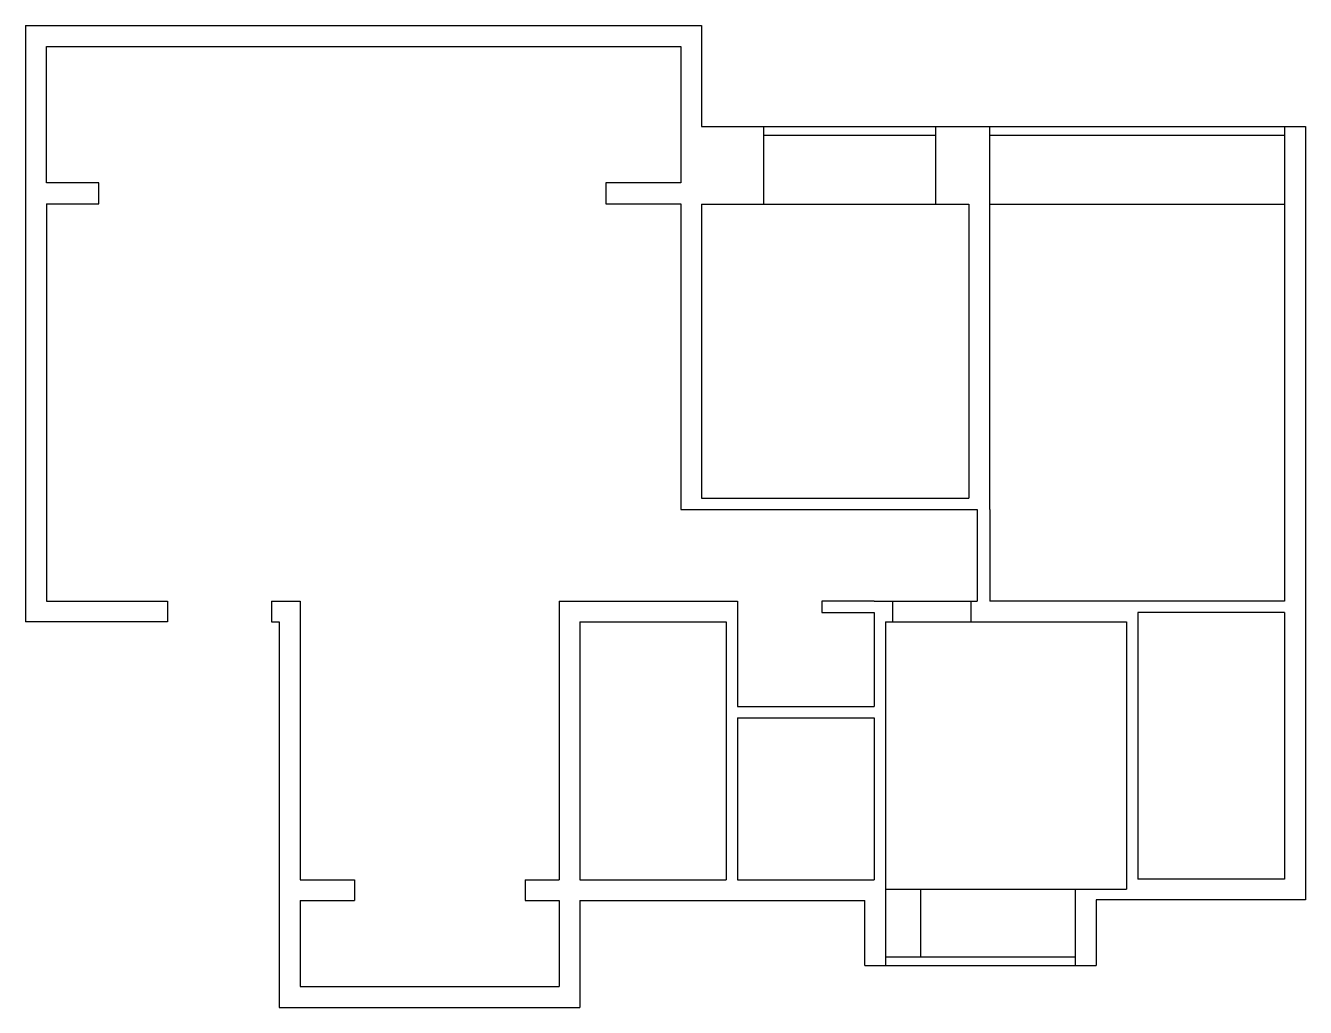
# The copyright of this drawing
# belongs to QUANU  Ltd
# Model space of a CAD drawing. Header units: millimetres. Extents: x 16934 to 63969, y -9421 to 5956.
# Drawn here: x 16934 to 31613, y -7420 to 3844 of the extents above; entities that cross this region are included whole.
import ezdxf

# ---------------------------------------------------------------- set-up
doc = ezdxf.new("R2010")
doc.units = ezdxf.units.MM

msp = doc.modelspace()

# ---------------------------------------------------------------- linework, layer by layer
for p, q in [((16934.1, 3844.5), (16934.1, -2997.5)), ((16934.1, 3844.5), (24688.1, 3844.5)), ((24688.1, 3844.5), (24688.1, 2687.5)), ((17174.1, 2040.5), (17174.1, 3604.5)), ((17174.1, 3604.5), (24448.1, 3604.5)), ((24448.1, 3604.5), (24448.1, 2040.5)), ((24688.1, 2687.5), (27993.1, 2687.5)), ((25402.1, 1794.5), (25402.1, 2687.5)), ((27374.1, 1794.5), (27374.1, 2687.5)), ((27993.1, -1707.5), (27993.1, 2687.5)), ((27993.1, 2687.5), (31613.1, 2687.5)), ((31373.1, 2687.5), (31373.1, -2757.5)), ((31613.1, 2687.5), (31613.1, -2997.5)), ((25402.1, 2587.5), (27374.1, 2587.5)), ((27993.1, 2587.5), (31373.1, 2587.5)), ((17774.1, 2040.5), (17174.1, 2040.5)), ((17774.1, 1800.5), (17774.1, 2040.5)), ((24448.1, 2040.5), (23589.1, 2040.5)), ((23589.1, 2040.5), (23589.1, 1800.5)), ((17174.1, 1800.5), (17174.1, -2757.5)), ((17174.1, 1800.5), (17774.1, 1800.5)), ((23589.1, 1800.5), (24448.1, 1800.5)), ((24448.1, 1800.5), (24448.1, -1707.5)), ((24688.1, 1794.5), (27753.1, 1794.5)), ((24688.1, 1794.5), (25402.1, 1794.5)), ((24688.1, 1794.5), (24688.1, -1577.5)), ((27753.1, 1794.5), (27753.1, -1577.5)), ((27993.1, 1794.5), (31373.1, 1794.5)), ((24688.1, -1577.5), (27753.1, -1577.5)), ((24448.1, -1707.5), (27847.1, -1707.5)), ((24448.1, -1707.5), (27847.1, -1707.5)), ((27847.1, -1707.5), (27847.1, -2757.5)), ((27993.1, -1707.5), (27993.1, -2757.5)), ((17174.1, -2757.5), (18560.1, -2757.5)), ((18560.1, -2757.5), (18560.1, -2997.5)), ((19755.1, -2757.5), (19755.1, -2997.5)), ((19755.1, -2757.5), (20082.1, -2757.5)), ((20082.1, -2757.5), (20082.1, -5954.5)), ((23052.1, -2757.5), (23052.1, -5954.5)), ((23052.1, -2757.5), (25098.1, -2757.5)), ((25098.1, -2757.5), (25098.1, -3967.5)), ((26668.1, -2757.5), (26068.1, -2757.5)), ((26068.1, -2757.5), (26068.1, -2887.5)), ((26668.1, -2757.5), (27847.1, -2757.5)), ((26068.1, -2887.5), (26668.1, -2887.5)), ((26668.1, -2887.5), (26668.1, -3967.5)), ((29691.1, -2887.5), (29691.1, -5946.5)), ((18560.1, -2997.5), (16934.1, -2997.5)), ((19755.1, -2997.5), (19842.1, -2997.5)), ((19842.1, -2997.5), (19842.1, -7419.5)), ((23292.1, -2997.5), (23292.1, -5954.5)), ((23292.1, -2997.5), (24968.1, -2997.5)), ((24968.1, -2997.5), (24968.1, -5954.5)), ((26798.1, -2997.5), (26798.1, -6939.5)), ((26798.1, -2997.5), (29561.1, -2997.5)), ((29561.1, -2997.5), (29561.1, -6064.5)), ((25098.1, -3967.5), (26668.1, -3967.5)), ((25098.1, -4097.5), (26668.1, -4097.5)), ((25098.1, -4097.5), (25098.1, -5954.5)), ((26668.1, -4097.5), (26668.1, -5954.5)), ((20082.1, -5954.5), (20705.4, -5954.5)), ((20705.4, -5954.5), (20705.4, -6194.5)), ((22664.6, -5954.5), (22664.6, -6194.5)), ((22664.6, -5954.5), (23052.1, -5954.5)), ((23292.1, -5954.5), (24968.1, -5954.5)), ((25098.1, -5954.5), (26668.1, -5954.5)), ((26798.1, -6064.5), (29561.1, -6064.5)), ((20082.1, -6194.5), (20705.4, -6194.5)), ((20082.1, -6194.5), (20082.1, -7179.5)), ((22664.6, -6194.5), (23052.1, -6194.5)), ((23052.1, -6194.5), (23052.1, -7179.5)), ((23292.1, -6194.5), (25098.1, -6194.5)), ((23292.1, -6194.5), (23292.1, -7419.5)), ((25098.1, -6194.5), (26558.1, -6194.5)), ((26798.1, -6839.5), (28972.1, -6839.5)), ((26558.1, -6939.5), (29212.1, -6939.5)), ((20082.1, -7179.5), (23052.1, -7179.5)), ((19842.1, -7419.5), (23292.1, -7419.5))]:
    msp.add_line(p, q)
at = {"color": 255}
for p, q in [((26876.5, -2757.5), (26876.5, -2997.5)), ((27776.5, -2757.5), (27776.5, -2997.5)), ((31373.1, -2757.5), (27993.1, -2757.5)), ((31373.1, -2887.5), (29691.1, -2887.5)), ((31373.1, -2887.5), (31373.1, -5946.5)), ((31613.1, -2997.5), (31613.1, -6186.5)), ((31373.1, -5946.5), (29691.1, -5946.5)), ((26798.1, -6064.5), (27198.1, -6064.5)), ((27198.1, -6064.5), (27198.1, -6839.5)), ((27198.1, -6064.5), (28972.1, -6064.5)), ((28972.1, -6064.5), (28972.1, -6939.5)), ((26558.1, -6939.5), (26558.1, -6194.5)), ((29212.1, -6186.5), (29212.1, -6939.5)), ((31613.1, -6186.5), (29212.1, -6186.5))]:
    msp.add_line(p, q, dxfattribs=at)

doc.saveas('drawing.dxf')
